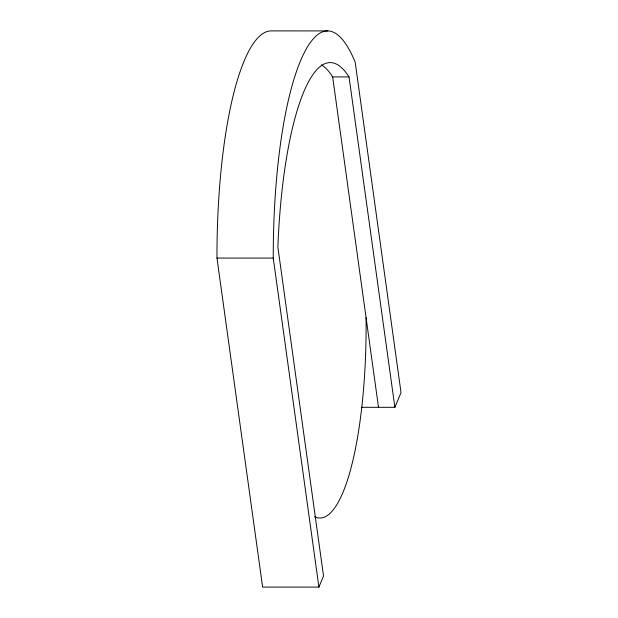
<?xml version="1.0" encoding="UTF-8"?>
<svg xmlns="http://www.w3.org/2000/svg" width="618" height="618" viewBox="0 0 618 618"><rect width="100%" height="100%" fill="white"/><g stroke="black" fill="none" stroke-linecap="round" stroke-linejoin="round"><path stroke-width="0.93" d="M327.872 30.915L271.588 30.9A225.153 54.284 -90 0 0 216.972 258.069L262.627 587.085L318.903 587.1L323.523 576.053L277.868 247.038A220.023 53.04 -90 0 1 349.039 76.926L332.662 76.918A220.023 53.04 -90 0 0 321.314 64.836M361.499 407.308L394.879 407.316L401.028 392.615L355.188 62.225A225.153 54.284 -90 0 0 300.456 61.012A225.153 54.284 -90 0 0 273.249 258.077L318.903 587.1M216.972 258.069L273.249 258.077M349.039 76.926L394.879 407.316M332.662 76.918L378.502 407.316M366.057 317.59A191.765 46.234 -90 0 1 314.539 516.748"/></g></svg>
